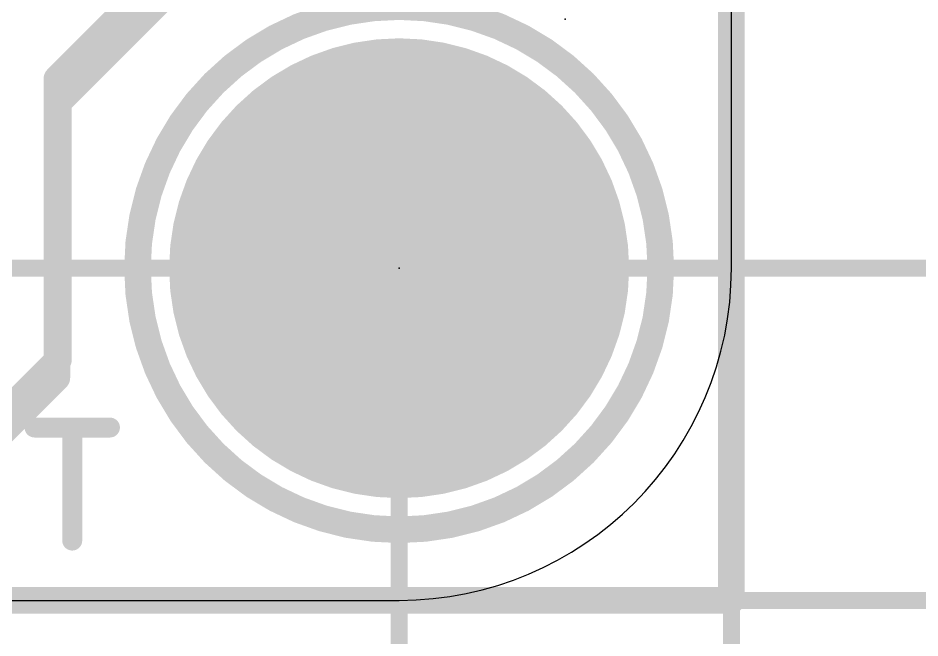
# Model space of a CAD drawing. Extents: x -0.1 to 34.1, y -8.2 to 23.
# Drawn here: x 19.95 to 26.84, y -0.29 to 4.45 of the extents above; entities that cross this region are included whole.
import ezdxf

# ---------------------------------------------------------------- set-up
doc = ezdxf.new("R2010")
doc.units = 0
for name, color, linetype in [('1', 12, 'CONTINUOUS'), ('16', 5, 'CONTINUOUS'), ('17', 110, 'CONTINUOUS'), ('20', 53, 'CONTINUOUS'), ('21', 40, 'CONTINUOUS'), ('23', 40, 'CONTINUOUS'), ('47', 253, 'CONTINUOUS')]:
    doc.layers.add(name, color=color, linetype=linetype)

# ---------------------------------------------------------------- blocks, each defined once
blk = doc.blocks.new('ROUNDP')
at = {"const_width": 0.5}
blk.add_lwpolyline([(0, -0.25, 1), (0, 0.25, 1), (0, -0.25)], format="xyb", dxfattribs=at)

msp = doc.modelspace()

# ---------------------------------------------------------------- linework, layer by layer
at = {"layer": '1', "const_width": 0.2032}
for points in [[(25.4, 0), (25.4, 22.86)], [(20.2438, 3.9878), (22.7013, 6.4453)], [(20.2438, 1.7018), (20.2438, 3.9878)], [(19.6215, 1.0795), (20.2438, 1.7018)], [(0, 0), (25.4, 0)]]:
    msp.add_lwpolyline(points, dxfattribs=at)
at = {"layer": '1', "const_width": 0.1016}
for points in [[(20.2946, 3.9878, 1), (20.193, 3.9878)], [(20.2079, 4.0237, 1), (20.2797, 3.9519)], [(20.2797, 1.6659, 1), (20.2079, 1.7377)], [(20.193, 1.7018, 1), (20.2946, 1.7018)], [(25.4, -0.0508, 1), (25.4, 0.0508)], [(25.3492, 0, 1), (25.4508, 0)]]:
    msp.add_lwpolyline(points, format="xyb", dxfattribs=at)
at = {"layer": '16', "const_width": 0.2032}
for points in [[(25.4, 0), (25.4, 22.86)], [(20.2565, 3.81), (21.0185, 4.572)], [(20.2565, 1.8415), (20.2565, 3.81)], [(19.558, 1.143), (20.2565, 1.8415)], [(0, 0), (25.4, 0)]]:
    msp.add_lwpolyline(points, dxfattribs=at)
at = {"layer": '16', "const_width": 0.1016}
for points in [[(20.3073, 3.81, 1), (20.2057, 3.81)], [(20.2206, 3.8459, 1), (20.2924, 3.7741)], [(20.2924, 1.8056, 1), (20.2206, 1.8774)], [(20.2057, 1.8415, 1), (20.3073, 1.8415)], [(25.4, -0.0508, 1), (25.4, 0.0508)], [(25.3492, 0, 1), (25.4508, 0)]]:
    msp.add_lwpolyline(points, format="xyb", dxfattribs=at)
at = {"layer": '20'}
for p, q in [((25.4, 2.54), (25.4, 20.32)), ((2.54, 0), (22.86, 0))]:
    msp.add_line(p, q, dxfattribs=at)
msp.add_arc((22.86, 2.54), 2.54, 270, 0, dxfattribs=at)
at = {"layer": '21'}
for points, const_width in [([(22.86, 0.54, 1), (22.86, 4.54, 1), (22.86, 0.54)], 0.2032), ([(20.073, 1.3596, 1), (20.073, 1.2834)], 0.0762), ([(20.3993, 1.3215, 1), (20.3231, 1.3215)], 0.0762), ([(20.6493, 1.2834, 1), (20.6493, 1.3596)], 0.0762), ([(20.3231, 0.4572, 1), (20.3993, 0.4572)], 0.0762)]:
    msp.add_lwpolyline(points, format="xyb", dxfattribs=dict(at, const_width=const_width))
at = {"layer": '21', "const_width": 0.1524}
for points in [[(20.073, 1.3215), (20.6493, 1.3215)], [(20.3612, 0.4572), (20.3612, 1.3215)]]:
    msp.add_lwpolyline(points, dxfattribs=at)
at = {"layer": '23'}
for p in [(24.13, 4.445), (22.86, 2.54)]:
    msp.add_point(p, dxfattribs=at)
at = {"layer": '47', "const_width": 0.13}
for points in [[(25.4, 9.144), (25.4, -8.173)], [(12.7, 2.54), (31.287, 2.54)], [(22.86, 2.54), (22.86, -5.252)], [(13.208, 0), (34.081, 0)]]:
    msp.add_lwpolyline(points, dxfattribs=at)
at = {"layer": '47', "const_width": 0.065}
msp.add_lwpolyline([(22.8925, 2.54, 1), (22.8275, 2.54)], format="xyb", dxfattribs=at)

# ---------------------------------------------------------------- block references
at = {"layer": '17', "xscale": 3.516, "yscale": 3.516}
msp.add_blockref('ROUNDP', (22.86, 2.54), dxfattribs=at)
msp.add_blockref('ROUNDP', (22.86, 2.54), dxfattribs=at)

doc.saveas('drawing.dxf')
